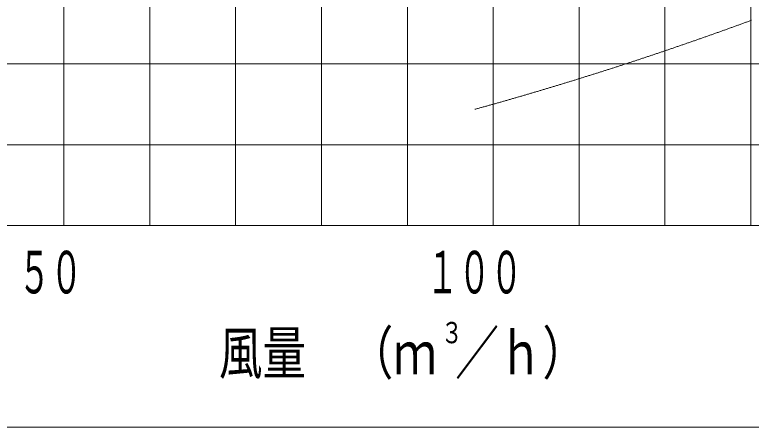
# Model space of a CAD drawing. Units: millimetres on the paper. Extents: x -305 to 305, y -152 to 152.
# Drawn here: x -224.61 to -183.05, y -30.13 to -6.83 of the extents above; entities that cross this region are included whole.
import ezdxf
from ezdxf.enums import TextEntityAlignment as Align

# ---------------------------------------------------------------- set-up
doc = ezdxf.new("R2010")
doc.units = ezdxf.units.MM
doc.layers.add('0-0_PV', color=7, linetype='Continuous', lineweight=9)
doc.styles.add('ＭＳ ゴシック', font='')
doc.styles.get('ＭＳ ゴシック').set_extended_font_data('MS Gothic')

msp = doc.modelspace()

# ---------------------------------------------------------------- linework, layer by layer
at = {"layer": '0-0_PV'}
for p, q in [((-221.835, 49.666), (-221.835, -18.734)), ((-216.99, 49.666), (-216.99, -18.734)), ((-212.145, 49.666), (-212.145, -18.734)), ((-207.3, 49.666), (-207.3, -18.734)), ((-202.455, 49.666), (-202.455, -18.734)), ((-197.61, 49.666), (-197.61, -18.734)), ((-192.765, 49.666), (-192.765, -18.734)), ((-187.92, 49.666), (-187.92, -18.734)), ((-183.075, 49.666), (-183.075, -18.734)), ((-246.06, -9.614), (-158.85, -9.614)), ((-246.06, -14.174), (-158.85, -14.174)), ((-246.06, -18.734), (-158.85, -18.734)), ((-261.023, -30.134), (-147.023, -30.134))]:
    msp.add_line(p, q, dxfattribs=at)
for points in [[(-184.095, -7.53), (-184.049, -7.513), (-184.003, -7.497), (-183.957, -7.48), (-183.911, -7.463), (-183.865, -7.447), (-183.819, -7.43), (-183.773, -7.413), (-183.727, -7.396), (-183.681, -7.38), (-183.635, -7.363), (-183.589, -7.346), (-183.543, -7.329), (-183.497, -7.313), (-183.451, -7.296), (-183.405, -7.279), (-183.359, -7.262), (-183.313, -7.245), (-183.267, -7.228), (-183.221, -7.212), (-183.175, -7.195), (-183.129, -7.178), (-183.083, -7.161), (-183.037, -7.144)], [(-185.893, -8.171), (-185.847, -8.155), (-185.801, -8.138), (-185.755, -8.122), (-185.709, -8.106), (-185.662, -8.09), (-185.616, -8.073), (-185.57, -8.057), (-185.524, -8.041), (-185.478, -8.024), (-185.432, -8.008), (-185.385, -7.992), (-185.339, -7.975), (-185.293, -7.959), (-185.247, -7.943), (-185.201, -7.926), (-185.155, -7.91), (-185.109, -7.893), (-185.063, -7.877), (-185.016, -7.861), (-184.97, -7.844), (-184.924, -7.828), (-184.878, -7.811), (-184.832, -7.795), (-184.786, -7.778), (-184.74, -7.762), (-184.694, -7.745), (-184.648, -7.729), (-184.602, -7.712), (-184.555, -7.696), (-184.509, -7.679), (-184.463, -7.663), (-184.417, -7.646), (-184.371, -7.63), (-184.325, -7.613), (-184.279, -7.596), (-184.233, -7.58), (-184.187, -7.563), (-184.141, -7.547), (-184.095, -7.53)], [(-187.698, -8.795), (-187.651, -8.779), (-187.605, -8.763), (-187.559, -8.747), (-187.512, -8.731), (-187.466, -8.716), (-187.42, -8.7), (-187.373, -8.684), (-187.327, -8.668), (-187.281, -8.652), (-187.234, -8.636), (-187.188, -8.62), (-187.142, -8.605), (-187.095, -8.589), (-187.049, -8.573), (-187.003, -8.557), (-186.957, -8.541), (-186.91, -8.525), (-186.864, -8.509), (-186.818, -8.493), (-186.772, -8.477), (-186.725, -8.461), (-186.679, -8.445), (-186.633, -8.429), (-186.587, -8.413), (-186.54, -8.397), (-186.494, -8.381), (-186.448, -8.365), (-186.402, -8.348), (-186.355, -8.332), (-186.309, -8.316), (-186.263, -8.3), (-186.217, -8.284), (-186.17, -8.268), (-186.124, -8.252), (-186.078, -8.236), (-186.032, -8.219), (-185.986, -8.203), (-185.939, -8.187), (-185.893, -8.171)], [(-189.508, -9.402), (-189.461, -9.386), (-189.415, -9.371), (-189.368, -9.356), (-189.322, -9.34), (-189.275, -9.325), (-189.229, -9.309), (-189.182, -9.294), (-189.136, -9.279), (-189.089, -9.263), (-189.043, -9.248), (-188.996, -9.232), (-188.95, -9.217), (-188.904, -9.201), (-188.857, -9.186), (-188.811, -9.17), (-188.764, -9.155), (-188.718, -9.139), (-188.671, -9.124), (-188.625, -9.108), (-188.579, -9.093), (-188.532, -9.077), (-188.486, -9.061), (-188.439, -9.046), (-188.393, -9.03), (-188.347, -9.015), (-188.3, -8.999), (-188.254, -8.983), (-188.207, -8.968), (-188.161, -8.952), (-188.115, -8.936), (-188.068, -8.921), (-188.022, -8.905), (-187.976, -8.889), (-187.929, -8.873), (-187.883, -8.858), (-187.837, -8.842), (-187.79, -8.826), (-187.744, -8.81), (-187.698, -8.795)], [(-191.323, -9.991), (-191.277, -9.976), (-191.23, -9.962), (-191.183, -9.947), (-191.137, -9.932), (-191.09, -9.917), (-191.044, -9.902), (-190.997, -9.887), (-190.95, -9.872), (-190.904, -9.857), (-190.857, -9.842), (-190.811, -9.827), (-190.764, -9.812), (-190.717, -9.797), (-190.671, -9.782), (-190.624, -9.767), (-190.578, -9.752), (-190.531, -9.736), (-190.485, -9.721), (-190.438, -9.706), (-190.391, -9.691), (-190.345, -9.676), (-190.298, -9.661), (-190.252, -9.646), (-190.205, -9.631), (-190.159, -9.615), (-190.112, -9.6), (-190.066, -9.585), (-190.019, -9.57), (-189.973, -9.555), (-189.926, -9.539), (-189.88, -9.524), (-189.833, -9.509), (-189.787, -9.494), (-189.74, -9.478), (-189.694, -9.463), (-189.647, -9.448), (-189.601, -9.432), (-189.554, -9.417), (-189.508, -9.402)], [(-193.145, -10.563), (-193.098, -10.549), (-193.051, -10.535), (-193.004, -10.52), (-192.958, -10.506), (-192.911, -10.491), (-192.864, -10.477), (-192.817, -10.462), (-192.771, -10.448), (-192.724, -10.433), (-192.677, -10.418), (-192.63, -10.404), (-192.584, -10.389), (-192.537, -10.375), (-192.49, -10.36), (-192.444, -10.346), (-192.397, -10.331), (-192.35, -10.316), (-192.303, -10.302), (-192.257, -10.287), (-192.21, -10.272), (-192.163, -10.258), (-192.117, -10.243), (-192.07, -10.228), (-192.023, -10.213), (-191.977, -10.199), (-191.93, -10.184), (-191.883, -10.169), (-191.836, -10.155), (-191.79, -10.14), (-191.743, -10.125), (-191.697, -10.11), (-191.65, -10.095), (-191.603, -10.081), (-191.557, -10.066), (-191.51, -10.051), (-191.463, -10.036), (-191.417, -10.021), (-191.37, -10.006), (-191.323, -9.991)], [(-194.972, -11.118), (-194.925, -11.104), (-194.878, -11.09), (-194.831, -11.076), (-194.784, -11.062), (-194.737, -11.048), (-194.69, -11.034), (-194.643, -11.02), (-194.596, -11.006), (-194.55, -10.992), (-194.503, -10.977), (-194.456, -10.963), (-194.409, -10.949), (-194.362, -10.935), (-194.315, -10.921), (-194.268, -10.907), (-194.221, -10.893), (-194.175, -10.878), (-194.128, -10.864), (-194.081, -10.85), (-194.034, -10.836), (-193.987, -10.822), (-193.94, -10.807), (-193.894, -10.793), (-193.847, -10.779), (-193.8, -10.765), (-193.753, -10.75), (-193.706, -10.736), (-193.659, -10.722), (-193.613, -10.707), (-193.566, -10.693), (-193.519, -10.679), (-193.472, -10.664), (-193.425, -10.65), (-193.379, -10.636), (-193.332, -10.621), (-193.285, -10.607), (-193.238, -10.592), (-193.191, -10.578), (-193.145, -10.563)], [(-196.804, -11.654), (-196.757, -11.641), (-196.71, -11.627), (-196.663, -11.614), (-196.616, -11.6), (-196.569, -11.586), (-196.522, -11.573), (-196.475, -11.559), (-196.428, -11.546), (-196.38, -11.532), (-196.333, -11.518), (-196.286, -11.505), (-196.239, -11.491), (-196.192, -11.477), (-196.145, -11.464), (-196.098, -11.45), (-196.051, -11.436), (-196.004, -11.423), (-195.957, -11.409), (-195.911, -11.395), (-195.864, -11.381), (-195.817, -11.368), (-195.77, -11.354), (-195.723, -11.34), (-195.676, -11.326), (-195.629, -11.312), (-195.582, -11.299), (-195.535, -11.285), (-195.488, -11.271), (-195.441, -11.257), (-195.394, -11.243), (-195.347, -11.229), (-195.3, -11.215), (-195.253, -11.202), (-195.206, -11.188), (-195.159, -11.174), (-195.112, -11.16), (-195.065, -11.146), (-195.018, -11.132), (-194.972, -11.118)], [(-198.641, -12.172), (-198.594, -12.159), (-198.547, -12.146), (-198.5, -12.133), (-198.453, -12.12), (-198.405, -12.107), (-198.358, -12.094), (-198.311, -12.081), (-198.264, -12.068), (-198.217, -12.055), (-198.17, -12.041), (-198.122, -12.028), (-198.075, -12.015), (-198.028, -12.002), (-197.981, -11.989), (-197.934, -11.975), (-197.887, -11.962), (-197.84, -11.949), (-197.793, -11.936), (-197.745, -11.922), (-197.698, -11.909), (-197.651, -11.896), (-197.604, -11.882), (-197.557, -11.869), (-197.51, -11.856), (-197.463, -11.842), (-197.416, -11.829), (-197.369, -11.816), (-197.322, -11.802), (-197.274, -11.789), (-197.227, -11.775), (-197.18, -11.762), (-197.133, -11.749), (-197.086, -11.735), (-197.039, -11.722), (-196.992, -11.708), (-196.945, -11.695), (-196.898, -11.681), (-196.851, -11.668), (-196.804, -11.654)]]:
    msp.add_lwpolyline(points, dxfattribs=at)

# ---------------------------------------------------------------- texts
at = {"layer": '0-0_PV', "style": 'ＭＳ ゴシック'}
for s, height, width, p in [('５０', 2.405, 0.55, (-224.4, -23.296)), ('１００', 2.405, 0.55, (-201.376, -23.296)), ('風量\u3000（ｍ', 2.405, 0.75, (-213.092, -27.856)), ('３', 1.203, 0.75, (-200.558, -25.75)), ('／ｈ）', 2.405, 0.75, (-199.753, -27.856))]:
    msp.add_text(s, height=height, dxfattribs=dict(at, width=width)).set_placement(p, align=Align.BOTTOM_LEFT)

doc.saveas('drawing.dxf')
